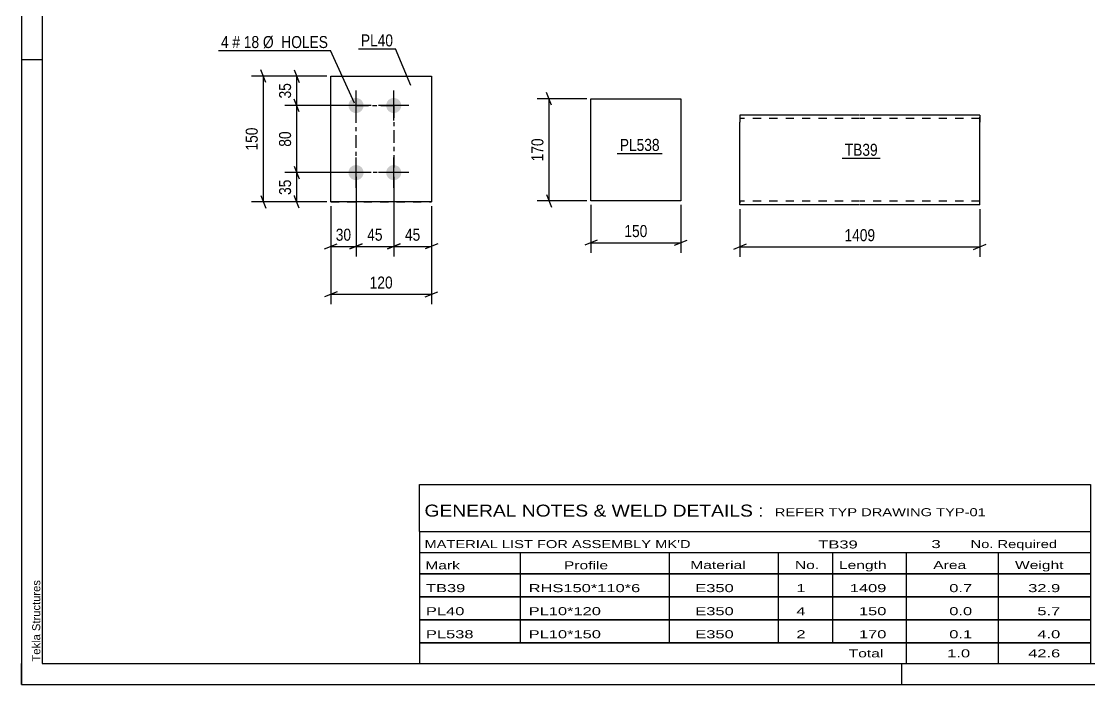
# Model space of a CAD drawing. Header units: millimetres. Extents: x 0 to 420, y 0 to 297.
# Drawn here: x 0 to 254.8, y 0 to 158.1 of the extents above; entities that cross this region are included whole.
import ezdxf

# ---------------------------------------------------------------- set-up
doc = ezdxf.new("R2010")
doc.units = ezdxf.units.MM
doc.linetypes.add('DXK_LINE_DOT2', pattern=[3.9198, 1.9599, -1.9599])
doc.linetypes.add('DXK_LINE_DOT3', pattern=[5.9187, 2.979, -0.9799, 0.9799, -0.9799])
doc.styles.add('Arial', font='ARIAL.TTF', dxfattribs={"height": 0.2})
doc.styles.add('Arial Narrow', font='ARIALN.TTF', dxfattribs={"height": 0.2})

# ---------------------------------------------------------------- blocks, each defined once
blk = doc.blocks.new('Unknown-585763677-1163')
at = {"color": 5, "linetype": 'Continuous'}
for p, q in [((0, 297), (0, 0)), ((5, 292), (5, 5)), ((5, 149), (0, 149)), ((0, 0), (0, 5)), ((5, 5), (415, 5)), ((210, 0), (210, 5)), ((0, 0), (420, 0))]:
    blk.add_line(p, q, dxfattribs=at)
at = {"color": 174, "linetype": 'Continuous', "style": 'Arial'}
blk.add_text('Tekla Structures', height=1.9102, rotation=90, dxfattribs=at).set_placement((4.5, 5.5))
blk = doc.blocks.new('Part-585763677-1429 - 1401')
at = {"color": 2, "linetype": 'Continuous'}
for p, q in [((171.37, 135.82), (171.37, 134.1)), ((199.94, 135.82), (171.37, 135.82)), ((228.61, 135.82), (200.04, 135.82)), ((228.61, 135.82), (228.61, 135.69)), ((228.61, 135.69), (228.61, 134.1)), ((171.37, 115.45), (171.37, 134.1)), ((228.61, 114.39), (228.61, 134.1)), ((171.37, 114.52), (171.37, 115.45)), ((171.37, 114.39), (171.37, 114.52)), ((199.94, 114.39), (171.37, 114.39)), ((228.61, 114.39), (200.04, 114.39))]:
    blk.add_line(p, q, dxfattribs=at)
at = {"color": 7, "linetype": 'DXK_LINE_DOT2'}
for p, q in [((228.61, 134.1), (228.61, 135.32)), ((199.94, 134.96), (171.37, 134.96)), ((228.61, 134.96), (200.04, 134.96)), ((171.37, 115.45), (171.37, 114.89)), ((171.37, 115.25), (171.37, 115.31)), ((199.94, 115.25), (171.37, 115.25)), ((228.61, 115.25), (200.04, 115.25)), ((228.61, 115.25), (228.61, 115.31)), ((171.37, 114.39), (171.37, 114.39))]:
    blk.add_line(p, q, dxfattribs=at)
blk = doc.blocks.new('Bolt-585763677-1556 - 1494')
at = {"linetype": 'Continuous'}
for points in [[(79.82, 136.29), (79.44, 136.33), (79.09, 136.44), (78.76, 136.63), (78.48, 136.88), (78.26, 137.19), (78.11, 137.53), (78.03, 137.9), (78.03, 138.28), (78.11, 138.65), (78.26, 138.99), (78.48, 139.29), (78.76, 139.55), (79.09, 139.73), (79.44, 139.85), (79.82, 139.89), (80.19, 139.85), (80.55, 139.73), (80.88, 139.55), (81.16, 139.29), (81.38, 138.99), (81.53, 138.65), (81.61, 138.28), (81.61, 137.9), (81.53, 137.53), (81.38, 137.19), (81.16, 136.88), (80.88, 136.63), (80.55, 136.44), (80.19, 136.33)], [(88.82, 136.29), (88.44, 136.33), (88.09, 136.44), (87.76, 136.63), (87.48, 136.88), (87.26, 137.19), (87.11, 137.53), (87.03, 137.9), (87.03, 138.28), (87.11, 138.65), (87.26, 138.99), (87.48, 139.29), (87.76, 139.55), (88.09, 139.73), (88.44, 139.85), (88.82, 139.89), (89.19, 139.85), (89.55, 139.73), (89.88, 139.55), (90.16, 139.29), (90.38, 138.99), (90.53, 138.65), (90.61, 138.28), (90.61, 137.9), (90.53, 137.53), (90.38, 137.19), (90.16, 136.88), (89.88, 136.63), (89.55, 136.44), (89.19, 136.33)], [(79.82, 120.29), (79.44, 120.33), (79.09, 120.44), (78.76, 120.63), (78.48, 120.88), (78.26, 121.19), (78.11, 121.53), (78.03, 121.9), (78.03, 122.28), (78.11, 122.65), (78.26, 122.99), (78.48, 123.29), (78.76, 123.55), (79.09, 123.73), (79.44, 123.85), (79.82, 123.89), (80.19, 123.85), (80.55, 123.73), (80.88, 123.55), (81.16, 123.29), (81.38, 122.99), (81.53, 122.65), (81.61, 122.28), (81.61, 121.9), (81.53, 121.53), (81.38, 121.19), (81.16, 120.88), (80.88, 120.63), (80.55, 120.44), (80.19, 120.33)], [(88.82, 120.29), (88.44, 120.33), (88.09, 120.44), (87.76, 120.63), (87.48, 120.88), (87.26, 121.19), (87.11, 121.53), (87.03, 121.9), (87.03, 122.28), (87.11, 122.65), (87.26, 122.99), (87.48, 123.29), (87.76, 123.55), (88.09, 123.73), (88.44, 123.85), (88.82, 123.89), (89.19, 123.85), (89.55, 123.73), (89.88, 123.55), (90.16, 123.29), (90.38, 122.99), (90.53, 122.65), (90.61, 122.28), (90.61, 121.9), (90.53, 121.53), (90.38, 121.19), (90.16, 120.88), (89.88, 120.63), (89.55, 120.44), (89.19, 120.33)]]:
    blk.add_hatch(color=1, dxfattribs=at).paths.add_polyline_path(points)
at = {"color": 1, "linetype": 'Continuous'}
for p, q in [((79.82, 134.49), (79.82, 141.69)), ((88.82, 134.49), (88.82, 141.69)), ((83.42, 138.09), (76.22, 138.09)), ((92.42, 138.09), (85.22, 138.09)), ((79.82, 118.49), (79.82, 125.69)), ((88.82, 118.49), (88.82, 125.69)), ((83.42, 122.09), (76.22, 122.09)), ((92.42, 122.09), (85.22, 122.09))]:
    blk.add_line(p, q, dxfattribs=at)
blk = doc.blocks.new('Part-585763677-1571 - 1494')
at = {"color": 2, "linetype": 'Continuous'}
for p, q in [((73.82, 145.09), (97.82, 145.09)), ((73.82, 115.09), (73.82, 145.09)), ((97.82, 145.09), (97.82, 145.09)), ((97.82, 145.09), (97.82, 115.09)), ((97.82, 115.09), (73.82, 115.09)), ((73.82, 115.09), (73.82, 115.09))]:
    blk.add_line(p, q, dxfattribs=at)
at = {"color": 7, "linetype": 'DXK_LINE_DOT2'}
for p, q in [((73.82, 145.09), (97.82, 145.09)), ((73.82, 115.09), (97.82, 115.09)), ((73.82, 115.09), (73.82, 115.09))]:
    blk.add_line(p, q, dxfattribs=at)
blk = doc.blocks.new('Part-585763677-1474 - 1458')
at = {"color": 2, "linetype": 'Continuous'}
for p, q in [((135.86, 139.66), (157.29, 139.66)), ((135.86, 115.37), (135.86, 139.66)), ((157.29, 139.66), (157.29, 115.37)), ((157.29, 115.37), (135.86, 115.37))]:
    blk.add_line(p, q, dxfattribs=at)
blk = doc.blocks.new('Rectangle-585763677-1705 - 1494')
at = {"color": 1, "linetype": 'DXK_LINE_DOT3'}
blk.add_lwpolyline([(79.82, 138.09), (88.82, 138.09), (88.82, 122.09), (79.82, 122.09), (79.82, 138.09)], close=True, dxfattribs=at)
blk = doc.blocks.new('StraightDimension-585763677-1437 - 1401')
at = {"color": 7, "linetype": 'Continuous'}
for p, q in [((171.37, 113.39), (171.37, 101.99)), ((228.61, 113.39), (228.61, 101.99)), ((172.87, 104.99), (169.87, 103.79)), ((227.11, 103.79), (230.11, 104.99)), ((171.37, 104.39), (228.61, 104.39))]:
    blk.add_line(p, q, dxfattribs=at)
at = {"color": 0}
blk.add_wipeout([(204.25, 105.14), (204.25, 109.34), (195.73, 109.34), (195.73, 105.14)], dxfattribs=at)
at = {"color": 3, "style": 'Arial Narrow'}
blk.add_text('1409', height=2.863, dxfattribs=at).set_placement((196.33, 105.74))
blk = doc.blocks.new('StraightDimension-585763677-1620 - 1494')
at = {"color": 7, "linetype": 'Continuous'}
for p, q in [((58.32, 143.59), (57.12, 146.59)), ((72.82, 145.09), (54.87, 145.09)), ((57.72, 115.09), (57.72, 145.09)), ((72.82, 115.09), (54.87, 115.09)), ((57.12, 116.59), (58.32, 113.59))]:
    blk.add_line(p, q, dxfattribs=at)
at = {"color": 0}
blk.add_wipeout([(56.97, 133.43), (52.77, 133.43), (52.77, 126.75), (56.97, 126.75)], dxfattribs=at)
at = {"color": 3, "style": 'Arial Narrow'}
blk.add_text('150', height=2.863, rotation=90.0002, dxfattribs=at).set_placement((56.37, 127.35))
blk = doc.blocks.new('StraightDimension-585763677-1603 - 1494')
at = {"color": 7, "linetype": 'Continuous'}
for p, q in [((79.82, 121.09), (79.82, 102.1)), ((73.82, 114.09), (73.82, 102.1)), ((72.32, 103.9), (75.32, 105.1)), ((73.82, 104.5), (79.82, 104.5)), ((81.32, 105.1), (78.32, 103.9))]:
    blk.add_line(p, q, dxfattribs=at)
at = {"color": 0}
blk.add_wipeout([(79.25, 105.25), (79.25, 109.45), (74.39, 109.45), (74.39, 105.25)], dxfattribs=at)
at = {"color": 3, "style": 'Arial Narrow'}
blk.add_text('30', height=2.863, dxfattribs=at).set_placement((74.99, 105.85))
blk = doc.blocks.new('StraightDimension-585763677-1587 - 1494')
at = {"color": 7, "linetype": 'Continuous'}
for p, q in [((88.82, 121.09), (88.82, 102.1)), ((97.82, 114.09), (97.82, 102.1)), ((87.32, 103.9), (90.32, 105.1)), ((88.82, 104.5), (97.82, 104.5)), ((99.32, 105.1), (96.32, 103.9))]:
    blk.add_line(p, q, dxfattribs=at)
at = {"color": 0}
blk.add_wipeout([(95.75, 105.25), (95.75, 109.45), (90.89, 109.45), (90.89, 105.25)], dxfattribs=at)
at = {"color": 3, "style": 'Arial Narrow'}
blk.add_text('45', height=2.863, dxfattribs=at).set_placement((91.49, 105.85))
blk = doc.blocks.new('StraightDimension-585763677-1573 - 1494')
at = {"color": 7, "linetype": 'Continuous'}
for p, q in [((79.82, 121.09), (79.82, 102.1)), ((88.82, 121.09), (88.82, 102.1)), ((78.32, 103.9), (81.32, 105.1)), ((79.82, 104.5), (88.82, 104.5)), ((90.32, 105.1), (87.32, 103.9))]:
    blk.add_line(p, q, dxfattribs=at)
at = {"color": 0}
blk.add_wipeout([(86.75, 105.25), (86.75, 109.45), (81.89, 109.45), (81.89, 105.25)], dxfattribs=at)
at = {"color": 3, "style": 'Arial Narrow'}
blk.add_text('45', height=2.863, dxfattribs=at).set_placement((82.49, 105.85))
blk = doc.blocks.new('StraightDimension-585763677-1640 - 1494')
at = {"color": 7, "linetype": 'Continuous'}
for p, q in [((65.07, 123.59), (66.27, 120.59)), ((78.82, 122.09), (62.82, 122.09)), ((65.67, 115.09), (65.67, 122.09)), ((72.82, 115.09), (62.82, 115.09)), ((66.27, 113.59), (65.07, 116.59))]:
    blk.add_line(p, q, dxfattribs=at)
at = {"color": 0}
blk.add_wipeout([(64.92, 121.02), (60.72, 121.02), (60.72, 116.16), (64.92, 116.16)], dxfattribs=at)
at = {"color": 3, "style": 'Arial Narrow'}
blk.add_text('35', height=2.863, rotation=90.0002, dxfattribs=at).set_placement((64.32, 116.76))
blk = doc.blocks.new('StraightDimension-585763677-1656 - 1494')
at = {"color": 7, "linetype": 'Continuous'}
for p, q in [((65.07, 146.59), (66.27, 143.59)), ((72.82, 145.09), (62.82, 145.09)), ((65.67, 138.09), (65.67, 145.09)), ((78.82, 138.09), (62.82, 138.09)), ((66.27, 136.59), (65.07, 139.59))]:
    blk.add_line(p, q, dxfattribs=at)
at = {"color": 0}
blk.add_wipeout([(64.92, 144.02), (60.72, 144.02), (60.72, 139.16), (64.92, 139.16)], dxfattribs=at)
at = {"color": 3, "style": 'Arial Narrow'}
blk.add_text('35', height=2.863, rotation=90.0002, dxfattribs=at).set_placement((64.32, 139.76))
blk = doc.blocks.new('StraightDimension-585763677-1672 - 1494')
at = {"color": 7, "linetype": 'Continuous'}
for p, q in [((78.82, 138.09), (62.82, 138.09)), ((66.27, 136.59), (65.07, 139.59)), ((65.67, 122.09), (65.67, 138.09)), ((65.07, 123.59), (66.27, 120.59)), ((78.82, 122.09), (62.82, 122.09))]:
    blk.add_line(p, q, dxfattribs=at)
at = {"color": 0}
blk.add_wipeout([(64.92, 132.52), (60.72, 132.52), (60.72, 127.66), (64.92, 127.66)], dxfattribs=at)
at = {"color": 3, "style": 'Arial Narrow'}
blk.add_text('80', height=2.863, rotation=90.0002, dxfattribs=at).set_placement((64.32, 128.26))
blk = doc.blocks.new('StraightDimension-585763677-1686 - 1494')
at = {"color": 7, "linetype": 'Continuous'}
for p, q in [((73.82, 114.09), (73.82, 90.69)), ((97.82, 114.09), (97.82, 90.69)), ((75.32, 93.69), (72.32, 92.49)), ((73.82, 93.09), (97.82, 93.09)), ((96.32, 92.49), (99.32, 93.69))]:
    blk.add_line(p, q, dxfattribs=at)
at = {"color": 0}
blk.add_wipeout([(89.16, 93.84), (89.16, 98.04), (82.48, 98.04), (82.48, 93.84)], dxfattribs=at)
at = {"color": 3, "style": 'Arial Narrow'}
blk.add_text('120', height=2.863, dxfattribs=at).set_placement((83.08, 94.44))
blk = doc.blocks.new('StraightDimension-585763677-1476 - 1458')
at = {"color": 7, "linetype": 'Continuous'}
for p, q in [((135.86, 114.37), (135.86, 102.97)), ((157.29, 114.37), (157.29, 102.97)), ((137.36, 105.97), (134.36, 104.77)), ((135.86, 105.37), (157.29, 105.37)), ((155.79, 104.77), (158.79, 105.97))]:
    blk.add_line(p, q, dxfattribs=at)
at = {"color": 0}
blk.add_wipeout([(149.92, 106.12), (149.92, 110.32), (143.23, 110.32), (143.23, 106.12)], dxfattribs=at)
at = {"color": 3, "style": 'Arial Narrow'}
blk.add_text('150', height=2.863, dxfattribs=at).set_placement((143.83, 106.72))
blk = doc.blocks.new('StraightDimension-585763677-1481 - 1458')
at = {"color": 7, "linetype": 'Continuous'}
for p, q in [((126.46, 138.16), (125.26, 141.16)), ((134.86, 139.66), (123.01, 139.66)), ((125.86, 115.37), (125.86, 139.66)), ((134.86, 115.37), (123.01, 115.37)), ((125.26, 116.87), (126.46, 113.87))]:
    blk.add_line(p, q, dxfattribs=at)
at = {"color": 0}
blk.add_wipeout([(125.11, 130.86), (120.91, 130.86), (120.91, 124.17), (125.11, 124.17)], dxfattribs=at)
at = {"color": 3, "style": 'Arial Narrow'}
blk.add_text('170', height=2.863, rotation=90.0002, dxfattribs=at).set_placement((124.51, 124.77))
blk = doc.blocks.new('Unknown-585763677-2931')
at = {"color": 7, "linetype": 'Continuous'}
for p, q in [((95, 47.75), (255, 47.75)), ((95, 36.5), (95, 47.75)), ((255, 47.75), (255, 36.5)), ((95, 36.5), (255, 36.5)), ((95, 36.5), (95, 31.5)), ((255, 36.5), (255, 31.5)), ((95, 31.5), (255, 31.5)), ((95, 31.5), (95, 26.5)), ((119, 31.5), (119, 26.5)), ((154.5, 31.5), (154.5, 26.5)), ((180.5, 31.5), (180.5, 26.5)), ((193.5, 31.5), (193.5, 26.5)), ((211, 31.5), (211, 26.5)), ((233, 31.5), (233, 26.5)), ((255, 31.5), (255, 26.5)), ((95, 26.5), (255, 26.5)), ((95, 26.45), (95, 21.05)), ((95, 26.45), (255, 26.45)), ((119, 26.5), (119, 21)), ((154.5, 26.5), (154.5, 21)), ((180.5, 26.5), (180.5, 21)), ((193.5, 26.5), (193.5, 21)), ((211, 26.5), (211, 21)), ((233, 26.5), (233, 21)), ((255, 26.45), (255, 21.05)), ((95, 21.05), (255, 21.05)), ((95, 20.95), (95, 15.55)), ((95, 20.95), (255, 20.95)), ((119, 21), (119, 15.5)), ((154.5, 21), (154.5, 15.5)), ((180.5, 21), (180.5, 15.5)), ((193.5, 21), (193.5, 15.5)), ((211, 21), (211, 15.5)), ((233, 21), (233, 15.5)), ((255, 20.95), (255, 15.55)), ((95, 15.55), (255, 15.55)), ((95, 15.45), (95, 10.05)), ((95, 15.45), (255, 15.45)), ((119, 15.5), (119, 10)), ((154.5, 15.5), (154.5, 10)), ((180.5, 15.5), (180.5, 10)), ((193.5, 15.5), (193.5, 10)), ((211, 15.5), (211, 10)), ((233, 15.5), (233, 10)), ((255, 15.45), (255, 10.05)), ((95, 10.05), (255, 10.05)), ((95, 10), (255, 10)), ((95, 10), (95, 5)), ((211, 10), (211, 5)), ((233, 10), (233, 5)), ((255, 10), (255, 5)), ((95, 5), (255, 5))]:
    blk.add_line(p, q, dxfattribs=at)
at = {"color": 7, "style": 'Arial Narrow'}
for s, height, width, p in [('GENERAL NOTES & WELD DETAILS :', 2.8633, 1.4, (96.15, 40.06)), ('REFER TYP DRAWING TYP-01', 1.9089, 1.6, (179.7, 40.16)), ("MATERIAL LIST FOR ASSEMBLY MK'D", 1.9089, 1.6, (96.15, 32.56)), ('TB39', 1.909, 1.794707, (190.1, 32.47)), ('3', 1.91, 1.794707, (217.08, 32.56)), ('No. Required', 1.9089, 1.6, (226.41, 32.56)), ('Mark', 1.909, 1.7, (96.34, 27.5)), ('Profile', 1.909, 1.7, (129.41, 27.5)), ('Material', 1.909, 1.7, (159.54, 27.56)), ('No.', 1.909, 1.7, (184.5, 27.56)), ('Length', 1.909, 1.7, (195, 27.56)), ('Area', 1.909, 1.7, (217.5, 27.56)), ('Weight', 1.909, 1.7, (237, 27.56))]:
    blk.add_text(s, height=height, dxfattribs=dict(at, width=width)).set_placement(p)
at = {"color": 7, "linetype": 'Continuous', "style": 'Arial Narrow'}
for s, height, width, p in [('TB39', 1.909, 1.794707, (96.5, 22.06)), ('RHS150*110*6', 1.9089, 1.794707, (121, 22.06)), ('E350', 1.909, 1.794707, (160.74, 22.06)), ('1', 1.91, 1.794707, (184.86, 22.06)), ('1409', 1.909, 1.794707, (197.58, 22.06)), ('0.7', 1.909, 1.794707, (221.32, 22.06)), ('32.9', 1.909, 1.794707, (240.14, 22.06)), ('PL40', 1.909, 1.794707, (96.5, 16.56)), ('PL10*120', 1.909, 1.794707, (121, 16.56)), ('E350', 1.909, 1.794707, (160.74, 16.56)), ('4', 1.91, 1.794707, (184.86, 16.56)), ('150', 1.909, 1.794707, (199.77, 16.56)), ('0.0', 1.909, 1.794707, (221.32, 16.56)), ('5.7', 1.909, 1.794707, (242.33, 16.56)), ('PL538', 1.909, 1.794707, (96.5, 11.06)), ('PL10*150', 1.909, 1.794707, (121, 11.06)), ('E350', 1.909, 1.794707, (160.74, 11.06)), ('2', 1.91, 1.794707, (184.86, 11.06)), ('170', 1.909, 1.794707, (199.77, 11.06)), ('0.1', 1.909, 1.794707, (221.32, 11.06)), ('4.0', 1.909, 1.794707, (242.33, 11.06)), ('Total', 1.909, 1.7, (197.33, 6.5)), ('1.0', 1.909, 1.794707, (220.83, 6.5)), ('42.6', 1.909, 1.794707, (240.14, 6.5))]:
    blk.add_text(s, height=height, dxfattribs=dict(at, width=width)).set_placement(p)
blk = doc.blocks.new('Mark-585763677-1424 - 1401')
at = {"color": 0}
blk.add_wipeout([(204.25, 126.1), (204.25, 129.1), (196.4, 129.1), (196.4, 126.1)], dxfattribs=at)
blk.add_wipeout([(204.25, 126.1), (204.25, 129.1), (196.4, 129.1), (196.4, 126.1)], dxfattribs=at)
at = {"color": 30, "linetype": 'Continuous'}
blk.add_line((195.8, 125.5), (204.85, 125.5), dxfattribs=at)
at = {"color": 3, "style": 'Arial Narrow'}
blk.add_text('TB39', height=2.863, dxfattribs=at).set_placement((196.4, 126.1))
blk = doc.blocks.new('Mark-585763677-1567 - 1494')
at = {"color": 0}
blk.add_wipeout([(88.66, 152.18), (88.66, 155.18), (80.98, 155.18), (80.98, 152.18)], dxfattribs=at)
blk.add_wipeout([(88.66, 152.18), (88.66, 155.18), (80.98, 155.18), (80.98, 152.18)], dxfattribs=at)
at = {"color": 30, "linetype": 'Continuous'}
for p in [(80.38, 151.58), (92.92, 142.83)]:
    blk.add_line(p, (89.26, 151.58), dxfattribs=at)
at = {"color": 3, "style": 'Arial Narrow'}
blk.add_text('PL40', height=2.863, dxfattribs=at).set_placement((80.98, 152.18))
blk = doc.blocks.new('Mark-585763677-1552 - 1494')
at = {"color": 0}
blk.add_wipeout([(49.44, 151.79), (49.44, 154.79), (47.61, 154.79), (47.61, 151.79)], dxfattribs=at)
blk.add_wipeout([(49.44, 151.79), (49.44, 154.79), (47.61, 154.79), (47.61, 151.79)], dxfattribs=at)
blk.add_wipeout([(52.16, 151.79), (52.16, 154.79), (50.34, 154.79), (50.34, 151.79)], dxfattribs=at)
blk.add_wipeout([(52.16, 151.79), (52.16, 154.79), (50.34, 154.79), (50.34, 151.79)], dxfattribs=at)
at = {"color": 3, "style": 'Arial Narrow'}
blk.add_text('4', height=2.86, dxfattribs=at).set_placement((47.61, 151.79))
at = {"color": 0}
blk.add_wipeout([(56.72, 151.79), (56.72, 154.79), (53.06, 154.79), (53.06, 151.79)], dxfattribs=at)
blk.add_wipeout([(56.72, 151.79), (56.72, 154.79), (53.06, 154.79), (53.06, 151.79)], dxfattribs=at)
at = {"color": 3, "style": 'Arial Narrow'}
blk.add_text('#', height=2.86, dxfattribs=at).set_placement((50.34, 151.79))
at = {"color": 0}
blk.add_wipeout([(73.15, 151.79), (73.15, 154.79), (57.62, 154.79), (57.62, 151.79)], dxfattribs=at)
blk.add_wipeout([(73.15, 151.79), (73.15, 154.79), (57.62, 154.79), (57.62, 151.79)], dxfattribs=at)
at = {"color": 7, "linetype": 'Continuous'}
for p in [(47.01, 151.19), (79.42, 138.61)]:
    blk.add_line(p, (73.75, 151.19), dxfattribs=at)
at = {"color": 3, "style": 'Arial Narrow'}
for s, p in [('18', (53.06, 151.79)), ('Ø  HOLES', (57.62, 151.79))]:
    blk.add_text(s, height=2.863, dxfattribs=at).set_placement(p)
blk = doc.blocks.new('Mark-585763677-1470 - 1458')
at = {"color": 0}
blk.add_wipeout([(152.24, 127.26), (152.24, 130.26), (142.74, 130.26), (142.74, 127.26)], dxfattribs=at)
blk.add_wipeout([(152.24, 127.26), (152.24, 130.26), (142.74, 130.26), (142.74, 127.26)], dxfattribs=at)
at = {"color": 30, "linetype": 'Continuous'}
blk.add_line((142.14, 126.66), (152.84, 126.66), dxfattribs=at)
at = {"color": 3, "style": 'Arial Narrow'}
blk.add_text('PL538', height=2.863, dxfattribs=at).set_placement((142.74, 127.26))

msp = doc.modelspace()

# ---------------------------------------------------------------- block references
for name in ['Unknown-585763677-1163', 'Part-585763677-1571 - 1494', 'Bolt-585763677-1556 - 1494', 'Rectangle-585763677-1705 - 1494', 'Part-585763677-1474 - 1458', 'Part-585763677-1429 - 1401', 'Unknown-585763677-2931']:
    msp.add_blockref(name, (0, 0))

# ---------------------------------------------------------------- next in the draw order: block references
for name in ['Mark-585763677-1567 - 1494', 'StraightDimension-585763677-1620 - 1494', 'Mark-585763677-1470 - 1458', 'Mark-585763677-1424 - 1401', 'StraightDimension-585763677-1587 - 1494', 'StraightDimension-585763677-1476 - 1458', 'StraightDimension-585763677-1437 - 1401']:
    msp.add_blockref(name, (0, 0))

# ---------------------------------------------------------------- next in the draw order: block references
for name in ['StraightDimension-585763677-1656 - 1494', 'StraightDimension-585763677-1481 - 1458', 'StraightDimension-585763677-1603 - 1494']:
    msp.add_blockref(name, (0, 0))

# ---------------------------------------------------------------- next in the draw order: block references
msp.add_blockref('StraightDimension-585763677-1573 - 1494', (0, 0))

# ---------------------------------------------------------------- next in the draw order: block references
msp.add_blockref('StraightDimension-585763677-1640 - 1494', (0, 0))

# ---------------------------------------------------------------- next in the draw order: block references
for name in ['StraightDimension-585763677-1672 - 1494', 'StraightDimension-585763677-1686 - 1494']:
    msp.add_blockref(name, (0, 0))

# ---------------------------------------------------------------- next in the draw order: block references
msp.add_blockref('Mark-585763677-1552 - 1494', (0, 0))

doc.saveas('drawing.dxf')
